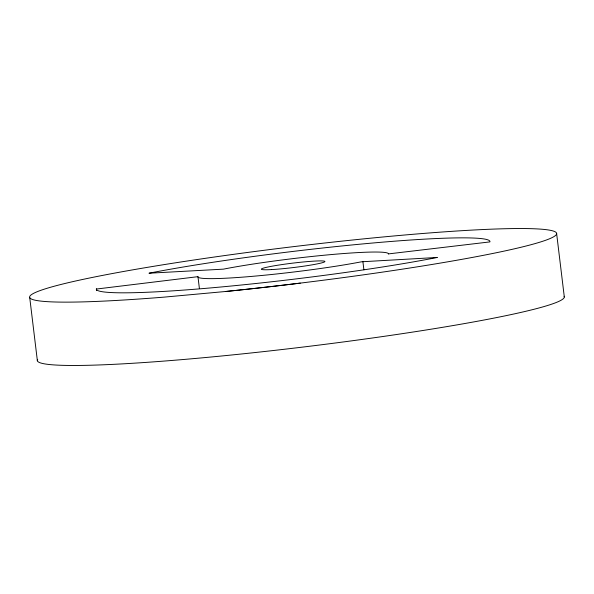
<?xml version="1.0" encoding="UTF-8"?>
<svg xmlns="http://www.w3.org/2000/svg" width="594" height="594" viewBox="0 0 594 594"><rect width="100%" height="100%" fill="white"/><g stroke="black" fill="none" stroke-linecap="round" stroke-linejoin="round"><path stroke-width="0.89" d="M197.965 276.67L197.936 276.953A95.931 6.69 -6.9 0 0 258.427 275.794A95.931 6.69 -6.9 0 0 361.546 261.783L437.34 257.454A198.248 13.833 -6.9 0 1 221.302 286.954A198.248 13.833 -6.9 0 1 96.325 289.055L197.965 276.67L199.406 288.602M225.371 291.513L164.308 297.111A265.399 18.511 -6.9 0 1 117.872 272.512A265.399 18.511 -6.9 0 1 536.278 228.868A265.399 18.511 -6.9 0 1 309.882 281.927L300.43 283.1A265.399 18.511 -6.9 0 1 225.512 291.498L225.371 291.513A265.399 18.511 -6.9 0 0 300.289 283.108M556.637 233.591L564.3 296.926M362.889 261.523L363.892 269.78M96.399 288.758L96.622 290.6M29.707 297.401L37.37 360.736M564.122 296.28A265.399 18.511 -6.9 0 1 298.634 347.579A265.399 18.511 -6.9 0 1 37.697 359.363M388.379 253.905L489.931 241.899A198.248 13.833 -6.9 0 0 368.696 243.377A198.248 13.833 -6.9 0 0 151.7 272.683L148.983 273.21L223.389 269.149L226.722 268.503A95.931 6.69 -6.9 0 1 330.457 254.64A95.931 6.69 -6.9 0 1 388.379 253.905M271.569 269.579A31.979 2.228 -6.9 0 0 324.101 262.103A31.979 2.228 -6.9 0 0 283.769 264.315A31.979 2.228 -6.9 0 0 271.569 269.579"/></g></svg>
